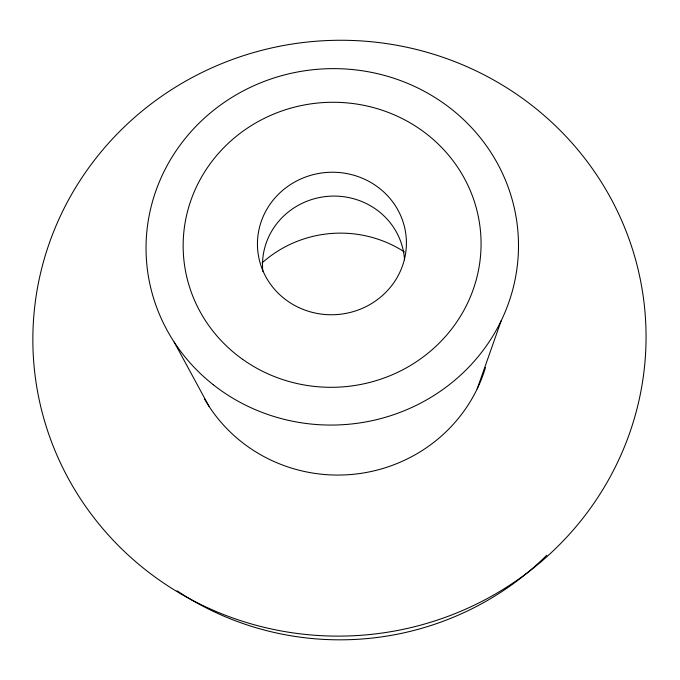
<?xml version="1.0" encoding="UTF-8"?>
<svg xmlns="http://www.w3.org/2000/svg" width="680" height="680" viewBox="0 0 680 680"><rect width="100%" height="100%" fill="white"/><g stroke="black" fill="none" stroke-linecap="round" stroke-linejoin="round"><path stroke-width="1.02" d="M477.19 388.866L501.202 320.731M174.148 342.057L209.006 406.308M546.796 555.229A289.468 282.2 -4.5 0 1 177.064 590.827M262.012 262.956A115.668 112.642 -4.5 0 1 404.43 251.931M485.494 367.514A153.161 148.623 -4.5 0 1 355.411 474.079A153.161 148.623 -4.5 0 1 204.569 399.041M262.837 271.337A71.085 68.238 -4.5 0 1 328.041 196.325A71.085 68.238 -4.5 0 1 404.515 259.837M191.207 599.633A306.654 297.874 -4.5 0 0 646 331.202A306.654 297.874 -4.5 0 0 181.16 83.742A306.654 297.874 -4.5 0 0 191.207 599.633M213.291 384.744A186.278 178.168 -4.5 0 0 515.831 275.672A186.278 178.168 -4.5 0 0 267.673 80.129A186.278 178.168 -4.5 0 0 213.291 384.744M242.658 359.346A148.996 142.477 -4.5 0 0 479.987 260.942A148.996 142.477 -4.5 0 0 273.683 114.087A148.996 142.477 -4.5 0 0 242.658 359.346M298.613 307.453A74.502 71.239 -4.5 0 0 406.274 238.731A74.502 71.239 -4.5 0 0 290.896 184.297A74.502 71.239 -4.5 0 0 298.613 307.453"/></g></svg>
